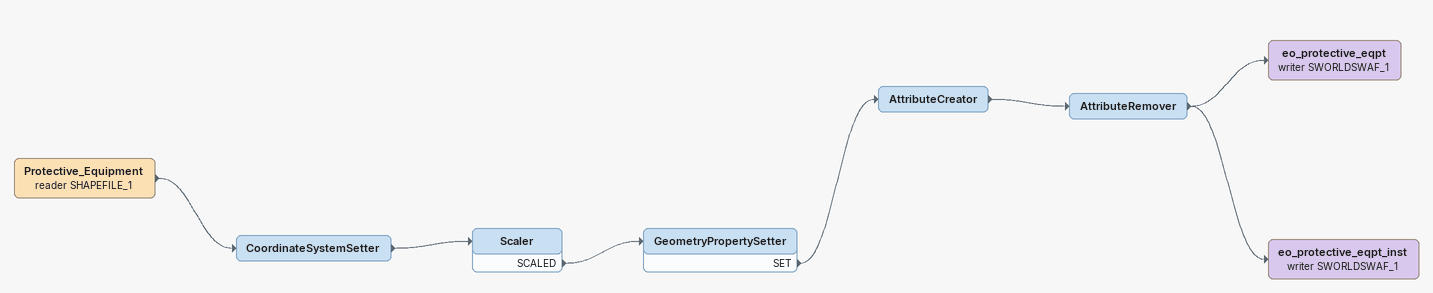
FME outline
Protective_Equipment (reader SHAPEFILE_1)
    -> CoordinateSystemSetter
CoordinateSystemSetter
    -> Scaler
Scaler
    SCALED -> GeometryPropertySetter
GeometryPropertySetter
    SET -> AttributeCreator
AttributeCreator
    -> AttributeRemover
AttributeRemover
    -> eo_protective_eqpt (writer SWORLDSWAF_1)
    -> eo_protective_eqpt_inst (writer SWORLDSWAF_1)
eo_protective_eqpt (writer SWORLDSWAF_1)
eo_protective_eqpt_inst (writer SWORLDSWAF_1)
